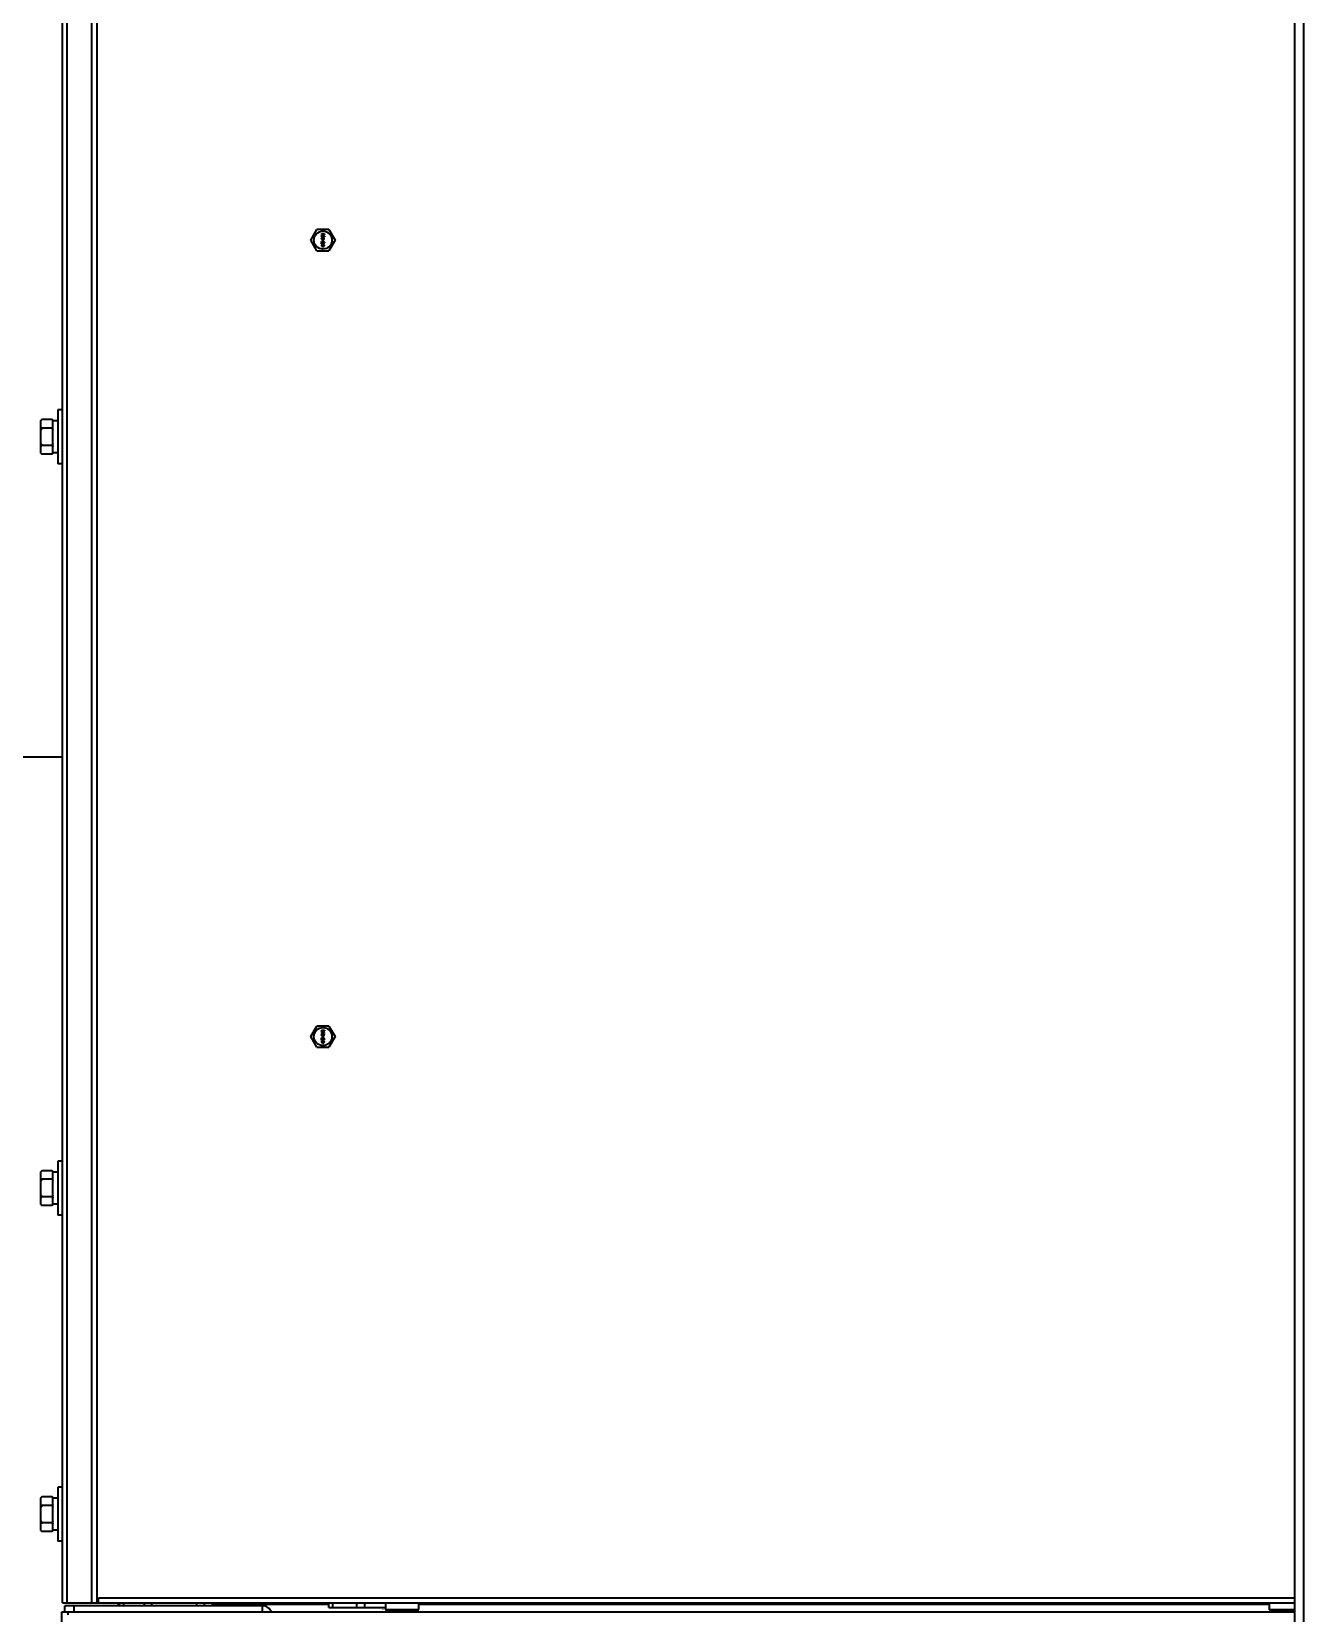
# Model space of a CAD drawing. Header units: millimetres. Extents: x 32496 to 166256, y 3504 to 23939.
# Drawn here: x 49452 to 49875, y 15305 to 15831 of the extents above; entities that cross this region are included whole.
import ezdxf

# ---------------------------------------------------------------- set-up
doc = ezdxf.new("R2010")
doc.units = ezdxf.units.MM
doc.layers.get('0').update_dxf_attribs({"lineweight": 35})

msp = doc.modelspace()

# ---------------------------------------------------------------- linework, layer by layer
at = {"linetype": 'Continuous'}
for p, q in [((49871.64, 17717.349), (49871.64, 15208.349)), ((49874.64, 17717.349), (49874.64, 15208.349)), ((49471.64, 15308.349), (49471.64, 17321.349)), ((49473.34, 17321.349), (49473.34, 15308.349)), ((49463.34, 16303.849), (49463.34, 15308.349)), ((49461.94, 15698.994), (49461.94, 15943.73)), ((49544.472, 15761.789), (49546.492, 15765.289)), ((49550.534, 15765.289), (49546.492, 15765.289)), ((49548.013, 15763.889), (49549.013, 15763.889)), ((49548.013, 15763.764), (49548.013, 15763.889)), ((49548.8, 15763.764), (49548.013, 15763.764)), ((49548.8, 15763.764), (49548.013, 15763.472)), ((49548.12, 15763.389), (49549.013, 15763.701)), ((49549.013, 15763.889), (49549.013, 15763.701)), ((49550.534, 15765.289), (49552.555, 15761.789)), ((49546.492, 15758.289), (49544.472, 15761.789)), ((49548.013, 15763.305), (49548.013, 15763.472)), ((49548.013, 15763.305), (49548.8, 15763.014)), ((49548.013, 15763.014), (49548.8, 15763.014)), ((49548.013, 15762.889), (49548.013, 15763.014)), ((49549.013, 15762.889), (49548.013, 15762.889)), ((49548.035, 15762.493), (49548.013, 15762.389)), ((49548.013, 15762.284), (49548.013, 15762.389)), ((49548.013, 15762.284), (49548.035, 15762.18)), ((49548.013, 15761.347), (49548.12, 15761.347)), ((49548.013, 15760.597), (49548.013, 15761.347)), ((49548.12, 15760.597), (49548.013, 15760.597)), ((49548.035, 15760.18), (49548.013, 15760.055)), ((49548.013, 15760.055), (49548.035, 15759.93)), ((49548.098, 15762.597), (49548.035, 15762.493)), ((49548.035, 15762.18), (49548.098, 15762.076)), ((49548.098, 15760.284), (49548.035, 15760.18)), ((49548.035, 15759.93), (49548.098, 15759.826)), ((49548.183, 15762.659), (49548.098, 15762.597)), ((49548.098, 15762.076), (49548.183, 15762.014)), ((49548.162, 15760.347), (49548.098, 15760.284)), ((49548.098, 15759.826), (49548.162, 15759.764)), ((49549.013, 15763.076), (49548.12, 15763.389)), ((49548.12, 15762.409), (49548.141, 15762.472)), ((49548.12, 15762.409), (49548.12, 15762.264)), ((49548.141, 15762.201), (49548.12, 15762.264)), ((49548.652, 15760.764), (49548.12, 15761.347)), ((49548.12, 15761.18), (49548.588, 15760.659)), ((49548.12, 15761.18), (49548.12, 15760.597)), ((49548.12, 15760.055), (49548.141, 15760.159)), ((49548.141, 15759.951), (49548.12, 15760.055)), ((49548.141, 15762.472), (49548.183, 15762.534)), ((49548.183, 15762.139), (49548.141, 15762.201)), ((49548.141, 15760.159), (49548.183, 15760.222)), ((49548.183, 15759.889), (49548.141, 15759.951)), ((49548.247, 15760.389), (49548.162, 15760.347)), ((49548.162, 15759.764), (49548.247, 15759.722)), ((49548.29, 15762.701), (49548.183, 15762.659)), ((49548.183, 15762.534), (49548.247, 15762.576)), ((49548.247, 15762.097), (49548.183, 15762.139)), ((49548.183, 15762.014), (49548.29, 15761.972)), ((49548.183, 15760.222), (49548.311, 15760.305)), ((49548.311, 15759.805), (49548.183, 15759.889)), ((49548.247, 15762.576), (49548.311, 15762.597)), ((49548.311, 15762.076), (49548.247, 15762.097)), ((49548.311, 15760.409), (49548.247, 15760.389)), ((49548.247, 15759.722), (49548.311, 15759.701)), ((49548.439, 15762.722), (49548.29, 15762.701)), ((49548.396, 15761.972), (49548.29, 15761.972)), ((49548.375, 15762.597), (49548.311, 15762.597)), ((49548.311, 15762.076), (49548.375, 15762.076)), ((49548.417, 15760.43), (49548.311, 15760.409)), ((49548.311, 15760.305), (49548.439, 15760.326)), ((49548.439, 15759.784), (49548.311, 15759.805)), ((49548.311, 15759.701), (49548.417, 15759.68)), ((49548.332, 15761.68), (49548.481, 15761.68)), ((49548.332, 15761.639), (49548.332, 15761.68)), ((49548.481, 15761.639), (49548.332, 15761.639)), ((49548.375, 15762.597), (49548.439, 15762.576)), ((49548.439, 15762.097), (49548.375, 15762.076)), ((49548.396, 15761.805), (49548.375, 15761.784)), ((49548.375, 15761.784), (49548.481, 15761.68)), ((49548.481, 15761.639), (49548.375, 15761.534)), ((49548.375, 15761.534), (49548.396, 15761.514)), ((49548.396, 15761.972), (49548.503, 15762.014)), ((49548.524, 15761.68), (49548.396, 15761.805)), ((49548.396, 15761.514), (49548.524, 15761.639)), ((49548.417, 15760.43), (49548.609, 15760.43)), ((49548.609, 15759.68), (49548.417, 15759.68)), ((49548.439, 15762.722), (49548.588, 15762.722)), ((49548.439, 15762.576), (49548.481, 15762.534)), ((49548.481, 15762.139), (49548.439, 15762.097)), ((49548.588, 15760.326), (49548.439, 15760.326)), ((49548.439, 15759.784), (49548.588, 15759.784)), ((49548.481, 15762.534), (49548.524, 15762.472)), ((49548.524, 15762.201), (49548.481, 15762.139)), ((49548.503, 15762.014), (49548.566, 15762.076)), ((49548.524, 15762.472), (49548.545, 15762.409)), ((49548.545, 15762.264), (49548.524, 15762.201)), ((49548.652, 15761.805), (49548.524, 15761.68)), ((49548.524, 15761.639), (49548.652, 15761.514)), ((49548.588, 15762.618), (49548.545, 15762.618)), ((49548.63, 15762.493), (49548.545, 15762.618)), ((49548.545, 15762.264), (49548.545, 15762.409)), ((49548.566, 15762.076), (49548.63, 15762.18)), ((49548.566, 15761.68), (49548.673, 15761.784)), ((49548.566, 15761.68), (49548.715, 15761.68)), ((49548.715, 15761.639), (49548.566, 15761.639)), ((49548.673, 15761.534), (49548.566, 15761.639)), ((49548.737, 15762.701), (49548.588, 15762.722)), ((49548.588, 15762.618), (49548.715, 15762.597)), ((49548.588, 15760.659), (49548.652, 15760.618)), ((49548.588, 15760.326), (49548.715, 15760.305)), ((49548.715, 15759.805), (49548.588, 15759.784)), ((49548.715, 15760.409), (49548.609, 15760.43)), ((49548.609, 15759.68), (49548.715, 15759.701)), ((49548.652, 15762.389), (49548.63, 15762.493)), ((49548.63, 15762.18), (49548.652, 15762.284)), ((49548.652, 15762.389), (49548.652, 15762.284)), ((49548.673, 15761.784), (49548.652, 15761.805)), ((49548.652, 15761.514), (49548.673, 15761.534)), ((49548.737, 15760.722), (49548.652, 15760.764)), ((49548.652, 15760.618), (49548.737, 15760.597)), ((49548.715, 15762.597), (49548.779, 15762.576)), ((49548.715, 15761.68), (49548.715, 15761.639)), ((49548.779, 15760.389), (49548.715, 15760.409)), ((49548.715, 15760.305), (49548.843, 15760.222)), ((49548.843, 15759.889), (49548.715, 15759.805)), ((49548.715, 15759.701), (49548.779, 15759.722)), ((49548.843, 15762.659), (49548.737, 15762.701)), ((49548.737, 15760.722), (49548.779, 15760.722)), ((49548.779, 15760.597), (49548.737, 15760.597)), ((49548.779, 15762.576), (49548.843, 15762.534)), ((49548.843, 15762.159), (49548.779, 15762.118)), ((49548.779, 15762.014), (49548.779, 15762.118)), ((49548.779, 15762.014), (49548.843, 15762.034)), ((49548.864, 15761.305), (49548.779, 15761.326)), ((49548.779, 15761.222), (49548.779, 15761.326)), ((49548.779, 15761.222), (49548.843, 15761.18)), ((49548.843, 15760.764), (49548.779, 15760.722)), ((49548.779, 15760.597), (49548.864, 15760.618)), ((49548.864, 15760.347), (49548.779, 15760.389)), ((49548.779, 15759.722), (49548.864, 15759.764)), ((49548.928, 15762.597), (49548.843, 15762.659)), ((49548.843, 15762.534), (49548.886, 15762.472)), ((49548.886, 15762.222), (49548.843, 15762.159)), ((49548.843, 15762.034), (49548.928, 15762.097)), ((49548.843, 15761.18), (49548.886, 15761.118)), ((49548.886, 15760.826), (49548.843, 15760.764)), ((49548.843, 15760.222), (49548.886, 15760.159)), ((49548.886, 15759.951), (49548.843, 15759.889)), ((49548.949, 15761.222), (49548.864, 15761.305)), ((49548.864, 15760.618), (49548.949, 15760.701)), ((49548.928, 15760.284), (49548.864, 15760.347)), ((49548.864, 15759.764), (49548.928, 15759.826)), ((49548.886, 15762.472), (49548.907, 15762.409)), ((49548.907, 15762.284), (49548.886, 15762.222)), ((49548.886, 15761.118), (49548.907, 15761.014)), ((49548.907, 15760.93), (49548.886, 15760.826)), ((49548.886, 15760.159), (49548.907, 15760.055)), ((49548.907, 15760.055), (49548.886, 15759.951)), ((49548.907, 15762.284), (49548.907, 15762.409)), ((49548.907, 15760.93), (49548.907, 15761.014)), ((49548.992, 15762.493), (49548.928, 15762.597)), ((49548.928, 15762.097), (49548.992, 15762.201)), ((49548.992, 15760.18), (49548.928, 15760.284)), ((49548.928, 15759.826), (49548.992, 15759.93)), ((49548.992, 15761.139), (49548.949, 15761.222)), ((49548.949, 15760.701), (49548.992, 15760.784)), ((49549.013, 15762.389), (49548.992, 15762.493)), ((49548.992, 15762.201), (49549.013, 15762.305)), ((49549.013, 15760.993), (49548.992, 15761.139)), ((49548.992, 15760.784), (49549.013, 15760.909)), ((49549.013, 15760.055), (49548.992, 15760.18)), ((49548.992, 15759.93), (49549.013, 15760.055)), ((49549.013, 15763.076), (49549.013, 15762.889)), ((49549.013, 15762.389), (49549.013, 15762.305)), ((49549.013, 15760.993), (49549.013, 15760.909)), ((49552.555, 15761.789), (49550.534, 15758.289)), ((49546.492, 15758.289), (49550.534, 15758.289)), ((49454.74, 15701.822), (49455.011, 15702.093)), ((49454.74, 15690.875), (49454.74, 15701.822)), ((49455.04, 15702.122), (49455.011, 15702.093)), ((49458.44, 15702.122), (49455.04, 15702.122)), ((49458.44, 15702.122), (49458.469, 15702.093)), ((49458.74, 15701.822), (49458.469, 15702.093)), ((49458.74, 15690.875), (49458.74, 15701.822)), ((49460.34, 15701.699), (49458.74, 15701.699)), ((49461.94, 15705.349), (49460.34, 15705.349)), ((49460.34, 15705.349), (49460.34, 15687.349)), ((49458.44, 15699.28), (49455.04, 15699.28)), ((49461.94, 15693.73), (49461.94, 15698.994)), ((49454.74, 15690.875), (49455.011, 15690.604)), ((49458.44, 15693.506), (49455.04, 15693.506)), ((49458.44, 15690.575), (49455.04, 15690.575)), ((49458.74, 15690.875), (49458.469, 15690.604)), ((49460.34, 15690.999), (49458.74, 15690.999)), ((49461.94, 15448.994), (49461.94, 15693.73)), ((49461.94, 15687.349), (49460.34, 15687.349)), ((49441.34, 15589.849), (49461.94, 15589.849)), ((49544.471, 15496.789), (49546.492, 15500.289)), ((49546.492, 15493.289), (49544.471, 15496.789)), ((49550.534, 15500.289), (49546.492, 15500.289)), ((49548.013, 15498.889), (49549.013, 15498.889)), ((49548.013, 15498.764), (49548.013, 15498.889)), ((49548.8, 15498.764), (49548.013, 15498.764)), ((49548.8, 15498.764), (49548.013, 15498.472)), ((49548.013, 15498.305), (49548.013, 15498.472)), ((49548.013, 15498.305), (49548.8, 15498.014)), ((49548.013, 15498.014), (49548.8, 15498.014)), ((49548.013, 15497.889), (49548.013, 15498.014)), ((49549.013, 15497.889), (49548.013, 15497.889)), ((49548.034, 15497.493), (49548.013, 15497.389)), ((49548.013, 15497.284), (49548.013, 15497.389)), ((49548.013, 15497.284), (49548.034, 15497.18)), ((49548.013, 15496.347), (49548.119, 15496.347)), ((49548.013, 15495.597), (49548.013, 15496.347)), ((49548.119, 15495.597), (49548.013, 15495.597)), ((49548.034, 15495.18), (49548.013, 15495.055)), ((49548.098, 15497.597), (49548.034, 15497.493)), ((49548.034, 15497.18), (49548.098, 15497.076)), ((49548.098, 15495.284), (49548.034, 15495.18)), ((49548.183, 15497.659), (49548.098, 15497.597)), ((49548.098, 15497.076), (49548.183, 15497.014)), ((49548.162, 15495.347), (49548.098, 15495.284)), ((49548.119, 15498.389), (49549.013, 15498.701)), ((49549.013, 15498.076), (49548.119, 15498.389)), ((49548.119, 15497.409), (49548.141, 15497.472)), ((49548.119, 15497.409), (49548.119, 15497.264)), ((49548.141, 15497.201), (49548.119, 15497.264)), ((49548.651, 15495.764), (49548.119, 15496.347)), ((49548.119, 15496.18), (49548.587, 15495.659)), ((49548.119, 15496.18), (49548.119, 15495.597)), ((49548.141, 15497.472), (49548.183, 15497.534)), ((49548.183, 15497.139), (49548.141, 15497.201)), ((49548.141, 15495.159), (49548.183, 15495.222)), ((49548.247, 15495.389), (49548.162, 15495.347)), ((49548.289, 15497.701), (49548.183, 15497.659)), ((49548.183, 15497.534), (49548.247, 15497.576)), ((49548.247, 15497.097), (49548.183, 15497.139)), ((49548.183, 15497.014), (49548.289, 15496.972)), ((49548.183, 15495.222), (49548.311, 15495.305)), ((49548.247, 15497.576), (49548.311, 15497.597)), ((49548.311, 15497.076), (49548.247, 15497.097)), ((49548.311, 15495.409), (49548.247, 15495.389)), ((49548.438, 15497.722), (49548.289, 15497.701)), ((49548.396, 15496.972), (49548.289, 15496.972)), ((49548.375, 15497.597), (49548.311, 15497.597)), ((49548.311, 15497.076), (49548.375, 15497.076)), ((49548.417, 15495.43), (49548.311, 15495.409)), ((49548.311, 15495.305), (49548.438, 15495.326)), ((49548.332, 15496.68), (49548.481, 15496.68)), ((49548.332, 15496.639), (49548.332, 15496.68)), ((49548.481, 15496.639), (49548.332, 15496.639)), ((49548.375, 15497.597), (49548.438, 15497.576)), ((49548.438, 15497.097), (49548.375, 15497.076)), ((49548.396, 15496.805), (49548.375, 15496.784)), ((49548.375, 15496.784), (49548.481, 15496.68)), ((49548.481, 15496.639), (49548.375, 15496.534)), ((49548.375, 15496.534), (49548.396, 15496.514)), ((49548.396, 15496.972), (49548.502, 15497.014)), ((49548.523, 15496.68), (49548.396, 15496.805)), ((49548.396, 15496.514), (49548.523, 15496.639)), ((49548.417, 15495.43), (49548.609, 15495.43)), ((49548.438, 15497.722), (49548.587, 15497.722)), ((49548.438, 15497.576), (49548.481, 15497.534)), ((49548.481, 15497.139), (49548.438, 15497.097)), ((49548.587, 15495.326), (49548.438, 15495.326)), ((49548.481, 15497.534), (49548.523, 15497.472)), ((49548.523, 15497.201), (49548.481, 15497.139)), ((49548.502, 15497.014), (49548.566, 15497.076)), ((49548.523, 15497.472), (49548.545, 15497.409)), ((49548.545, 15497.264), (49548.523, 15497.201)), ((49548.651, 15496.805), (49548.523, 15496.68)), ((49548.523, 15496.639), (49548.651, 15496.514)), ((49548.587, 15497.618), (49548.545, 15497.618)), ((49548.63, 15497.493), (49548.545, 15497.618)), ((49548.545, 15497.264), (49548.545, 15497.409)), ((49548.566, 15497.076), (49548.63, 15497.18)), ((49548.566, 15496.68), (49548.672, 15496.784)), ((49548.566, 15496.68), (49548.715, 15496.68)), ((49548.715, 15496.639), (49548.566, 15496.639)), ((49548.672, 15496.534), (49548.566, 15496.639)), ((49548.736, 15497.701), (49548.587, 15497.722)), ((49548.587, 15497.618), (49548.715, 15497.597)), ((49548.587, 15495.659), (49548.651, 15495.618)), ((49548.587, 15495.326), (49548.715, 15495.305)), ((49548.715, 15495.409), (49548.609, 15495.43)), ((49548.651, 15497.389), (49548.63, 15497.493)), ((49548.63, 15497.18), (49548.651, 15497.284)), ((49548.651, 15497.389), (49548.651, 15497.284)), ((49548.672, 15496.784), (49548.651, 15496.805)), ((49548.651, 15496.514), (49548.672, 15496.534)), ((49548.736, 15495.722), (49548.651, 15495.764)), ((49548.651, 15495.618), (49548.736, 15495.597)), ((49548.715, 15497.597), (49548.779, 15497.576)), ((49548.715, 15496.68), (49548.715, 15496.639)), ((49548.779, 15495.389), (49548.715, 15495.409)), ((49548.715, 15495.305), (49548.843, 15495.222)), ((49548.843, 15497.659), (49548.736, 15497.701)), ((49548.736, 15495.722), (49548.779, 15495.722)), ((49548.779, 15495.597), (49548.736, 15495.597)), ((49548.779, 15497.576), (49548.843, 15497.534)), ((49548.843, 15497.159), (49548.779, 15497.118)), ((49548.779, 15497.014), (49548.779, 15497.118)), ((49548.779, 15497.014), (49548.843, 15497.034)), ((49548.864, 15496.305), (49548.779, 15496.326)), ((49548.779, 15496.222), (49548.779, 15496.326)), ((49548.779, 15496.222), (49548.843, 15496.18)), ((49548.843, 15495.764), (49548.779, 15495.722)), ((49548.779, 15495.597), (49548.864, 15495.618)), ((49548.864, 15495.347), (49548.779, 15495.389)), ((49548.928, 15497.597), (49548.843, 15497.659)), ((49548.843, 15497.534), (49548.885, 15497.472)), ((49548.885, 15497.222), (49548.843, 15497.159)), ((49548.843, 15497.034), (49548.928, 15497.097)), ((49548.843, 15496.18), (49548.885, 15496.118)), ((49548.885, 15495.826), (49548.843, 15495.764)), ((49548.843, 15495.222), (49548.885, 15495.159)), ((49548.949, 15496.222), (49548.864, 15496.305)), ((49548.864, 15495.618), (49548.949, 15495.701)), ((49548.928, 15495.284), (49548.864, 15495.347)), ((49548.885, 15497.472), (49548.906, 15497.409)), ((49548.906, 15497.284), (49548.885, 15497.222)), ((49548.885, 15496.118), (49548.906, 15496.014)), ((49548.906, 15495.93), (49548.885, 15495.826)), ((49548.906, 15497.284), (49548.906, 15497.409)), ((49548.906, 15495.93), (49548.906, 15496.014)), ((49548.992, 15497.493), (49548.928, 15497.597)), ((49548.928, 15497.097), (49548.992, 15497.201)), ((49548.992, 15495.18), (49548.928, 15495.284)), ((49548.992, 15496.139), (49548.949, 15496.222)), ((49548.949, 15495.701), (49548.992, 15495.784)), ((49549.013, 15497.389), (49548.992, 15497.493)), ((49548.992, 15497.201), (49549.013, 15497.305)), ((49549.013, 15495.993), (49548.992, 15496.139)), ((49548.992, 15495.784), (49549.013, 15495.909)), ((49549.013, 15495.055), (49548.992, 15495.18)), ((49549.013, 15498.889), (49549.013, 15498.701)), ((49549.013, 15498.076), (49549.013, 15497.889)), ((49549.013, 15497.389), (49549.013, 15497.305)), ((49549.013, 15495.993), (49549.013, 15495.909)), ((49550.534, 15500.289), (49552.554, 15496.789)), ((49552.554, 15496.789), (49550.534, 15493.289)), ((49546.492, 15493.289), (49550.534, 15493.289)), ((49548.013, 15495.055), (49548.034, 15494.93)), ((49548.034, 15494.93), (49548.098, 15494.826)), ((49548.098, 15494.826), (49548.162, 15494.764)), ((49548.119, 15495.055), (49548.141, 15495.159)), ((49548.141, 15494.951), (49548.119, 15495.055)), ((49548.183, 15494.889), (49548.141, 15494.951)), ((49548.162, 15494.764), (49548.247, 15494.722)), ((49548.311, 15494.805), (49548.183, 15494.889)), ((49548.247, 15494.722), (49548.311, 15494.701)), ((49548.438, 15494.784), (49548.311, 15494.805)), ((49548.311, 15494.701), (49548.417, 15494.68)), ((49548.609, 15494.68), (49548.417, 15494.68)), ((49548.438, 15494.784), (49548.587, 15494.784)), ((49548.715, 15494.805), (49548.587, 15494.784)), ((49548.609, 15494.68), (49548.715, 15494.701)), ((49548.843, 15494.889), (49548.715, 15494.805)), ((49548.715, 15494.701), (49548.779, 15494.722)), ((49548.779, 15494.722), (49548.864, 15494.764)), ((49548.885, 15494.951), (49548.843, 15494.889)), ((49548.864, 15494.764), (49548.928, 15494.826)), ((49548.885, 15495.159), (49548.906, 15495.055)), ((49548.906, 15495.055), (49548.885, 15494.951)), ((49548.928, 15494.826), (49548.992, 15494.93)), ((49548.992, 15494.93), (49549.013, 15495.055)), ((49461.94, 15455.349), (49460.34, 15455.349)), ((49460.34, 15455.349), (49460.34, 15437.349)), ((49454.74, 15451.822), (49455.011, 15452.093)), ((49454.74, 15440.875), (49454.74, 15451.822)), ((49455.04, 15452.122), (49455.011, 15452.093)), ((49458.44, 15452.122), (49455.04, 15452.122)), ((49458.44, 15449.28), (49455.04, 15449.28)), ((49458.44, 15452.122), (49458.469, 15452.093)), ((49458.74, 15451.822), (49458.469, 15452.093)), ((49458.74, 15440.875), (49458.74, 15451.822)), ((49460.34, 15451.699), (49458.74, 15451.699)), ((49461.94, 15443.73), (49461.94, 15448.994)), ((49458.44, 15443.506), (49455.04, 15443.506)), ((49461.94, 15308.349), (49461.94, 15443.73)), ((49454.74, 15440.875), (49455.011, 15440.604)), ((49458.44, 15440.575), (49455.04, 15440.575)), ((49458.74, 15440.875), (49458.469, 15440.604)), ((49460.34, 15440.999), (49458.74, 15440.999)), ((49461.94, 15437.349), (49460.34, 15437.349)), ((49454.74, 15343.322), (49455.011, 15343.593)), ((49454.74, 15332.375), (49454.74, 15343.322)), ((49455.04, 15343.622), (49455.011, 15343.593)), ((49458.44, 15343.622), (49455.04, 15343.622)), ((49458.44, 15343.622), (49458.469, 15343.593)), ((49458.74, 15343.322), (49458.469, 15343.593)), ((49458.74, 15332.375), (49458.74, 15343.322)), ((49460.34, 15343.199), (49458.74, 15343.199)), ((49461.94, 15346.849), (49460.34, 15346.849)), ((49460.34, 15346.849), (49460.34, 15328.849)), ((49458.44, 15340.78), (49455.04, 15340.78)), ((49454.74, 15332.375), (49455.011, 15332.104)), ((49458.44, 15335.006), (49455.04, 15335.006)), ((49458.44, 15332.075), (49455.04, 15332.075)), ((49458.74, 15332.375), (49458.469, 15332.104)), ((49460.34, 15332.499), (49458.74, 15332.499)), ((49461.94, 15328.849), (49460.34, 15328.849)), ((49461.94, 15308.349), (49471.64, 15308.349)), ((49528.44, 15307.349), (49462.64, 15307.349)), ((49462.64, 15305.349), (49462.64, 15307.349)), ((49465.64, 15307.349), (49465.64, 15305.349)), ((49471.64, 15308.349), (49871.64, 15308.349)), ((49473.84, 15310.049), (49871.64, 15310.049)), ((49473.84, 15308.349), (49473.84, 15310.049)), ((49482.14, 15308.349), (49482.14, 15307.349)), ((49489.14, 15307.349), (49489.14, 15308.349)), ((49491.64, 15307.349), (49491.64, 15308.349)), ((49506.64, 15307.349), (49506.64, 15308.349)), ((49509.14, 15307.349), (49509.14, 15308.349)), ((49511.64, 15308.349), (49511.64, 15307.849)), ((49550.473, 15307.849), (49511.64, 15307.849)), ((49528.44, 15305.349), (49528.44, 15307.349)), ((49550.473, 15306.782), (49550.473, 15308.349)), ((49550.473, 15306.782), (49569.315, 15306.782)), ((49551.792, 15306.782), (49551.792, 15308.349)), ((49559.821, 15306.782), (49559.821, 15308.349)), ((49562.458, 15306.782), (49562.458, 15308.349)), ((49569.315, 15308.349), (49569.315, 15306.149)), ((49569.315, 15306.149), (49580.365, 15306.149)), ((49569.615, 15305.849), (49569.315, 15306.149)), ((49569.615, 15305.849), (49580.065, 15305.849)), ((49580.065, 15305.849), (49580.365, 15306.149)), ((49580.365, 15308.349), (49580.365, 15306.149)), ((49863.315, 15307.849), (49580.365, 15307.849)), ((49863.315, 15308.349), (49863.315, 15306.149)), ((49863.315, 15306.149), (49871.64, 15306.149)), ((49863.615, 15305.849), (49863.315, 15306.149)), ((49863.615, 15305.849), (49871.64, 15305.849)), ((49461.64, 15305.349), (49871.64, 15305.349)), ((49461.64, 15210.349), (49461.64, 15305.349)), ((49463.64, 15305.349), (49463.64, 15304.349))]:
    msp.add_line(p, q, dxfattribs=at)
for centre in [(49548.513, 15761.789), (49548.513, 15496.789)]:
    msp.add_circle(centre, 3, dxfattribs=at)
for centre, radius, start, end in [((49457.554, 15693.165), 3.606, 218.71028, 219.13391), ((49458.877, 15694.355), 5.386, 224.12457, 224.56524), ((49454.604, 15694.354), 5.384, 315.43477, 315.87545), ((49455.925, 15693.166), 3.607, 320.8641, 321.28972), ((49457.554, 15443.165), 3.606, 218.71028, 219.13391), ((49458.877, 15444.355), 5.386, 224.12457, 224.56524), ((49454.604, 15444.354), 5.384, 315.43477, 315.87545), ((49455.925, 15443.166), 3.607, 320.8641, 321.28972), ((49457.554, 15334.665), 3.606, 218.71028, 219.13391), ((49458.877, 15335.855), 5.386, 224.12457, 224.56524), ((49454.604, 15335.854), 5.384, 315.43477, 315.87545), ((49455.925, 15334.666), 3.607, 320.8641, 321.28972), ((49482.14, 15310.349), 3, 222.2942, 270), ((49528.44, 15304.149), 3.2, 22.14766, 90)]:
    msp.add_arc(centre, radius, start, end, dxfattribs=at)
for points, knots in [([(49455.011, 15702.093), (49454.986, 15702.069), (49454.893, 15701.973), (49454.803, 15701.874), (49454.74, 15701.797)], [0, 0, 0, 0, 0.2550625, 1, 1, 1, 1]), ([(49458.469, 15702.093), (49458.493, 15702.069), (49458.587, 15701.973), (49458.676, 15701.874), (49458.74, 15701.797)], [0, 0, 0, 0, 0.2550615, 1, 1, 1, 1]), ([(49454.74, 15699.605), (49454.763, 15699.577), (49454.858, 15699.465), (49454.96, 15699.358), (49455.04, 15699.28)], [0, 0, 0, 0, 0.2444076, 1, 1, 1, 1]), ([(49458.74, 15699.605), (49458.717, 15699.577), (49458.621, 15699.465), (49458.519, 15699.358), (49458.44, 15699.28)], [0, 0, 0, 0, 0.2444076, 1, 1, 1, 1]), ([(49455.04, 15693.506), (49455.013, 15693.479), (49454.909, 15693.371), (49454.81, 15693.259), (49454.74, 15693.171)], [0, 0, 0, 0, 0.2552115, 1, 1, 1, 1]), ([(49454.757, 15690.89), (49454.776, 15690.865), (49454.858, 15690.768), (49454.944, 15690.674), (49455.011, 15690.605)], [0, 0, 0, 0, 0.2454956, 1, 1, 1, 1]), ([(49458.44, 15693.506), (49458.467, 15693.479), (49458.571, 15693.371), (49458.67, 15693.259), (49458.74, 15693.171)], [0, 0, 0, 0, 0.2552107, 1, 1, 1, 1]), ([(49458.723, 15690.889), (49458.703, 15690.865), (49458.622, 15690.768), (49458.536, 15690.674), (49458.469, 15690.605)], [0, 0, 0, 0, 0.2454974, 1, 1, 1, 1]), ([(49455.011, 15452.093), (49454.986, 15452.069), (49454.893, 15451.973), (49454.803, 15451.874), (49454.74, 15451.797)], [0, 0, 0, 0, 0.2550625, 1, 1, 1, 1]), ([(49454.74, 15449.605), (49454.763, 15449.577), (49454.858, 15449.465), (49454.96, 15449.358), (49455.04, 15449.28)], [0, 0, 0, 0, 0.2444076, 1, 1, 1, 1]), ([(49458.74, 15449.605), (49458.717, 15449.577), (49458.621, 15449.465), (49458.519, 15449.358), (49458.44, 15449.28)], [0, 0, 0, 0, 0.2444076, 1, 1, 1, 1]), ([(49458.469, 15452.093), (49458.493, 15452.069), (49458.587, 15451.973), (49458.676, 15451.874), (49458.74, 15451.797)], [0, 0, 0, 0, 0.2550615, 1, 1, 1, 1]), ([(49455.04, 15443.506), (49455.013, 15443.479), (49454.909, 15443.371), (49454.81, 15443.259), (49454.74, 15443.171)], [0, 0, 0, 0, 0.2552115, 1, 1, 1, 1]), ([(49458.44, 15443.506), (49458.467, 15443.479), (49458.571, 15443.371), (49458.67, 15443.259), (49458.74, 15443.171)], [0, 0, 0, 0, 0.2552107, 1, 1, 1, 1]), ([(49454.757, 15440.89), (49454.776, 15440.865), (49454.858, 15440.768), (49454.944, 15440.674), (49455.011, 15440.605)], [0, 0, 0, 0, 0.2454956, 1, 1, 1, 1]), ([(49458.723, 15440.889), (49458.703, 15440.865), (49458.622, 15440.768), (49458.536, 15440.674), (49458.469, 15440.605)], [0, 0, 0, 0, 0.2454974, 1, 1, 1, 1]), ([(49455.011, 15343.593), (49454.986, 15343.569), (49454.893, 15343.473), (49454.803, 15343.374), (49454.74, 15343.297)], [0, 0, 0, 0, 0.2550625, 1, 1, 1, 1]), ([(49458.469, 15343.593), (49458.493, 15343.569), (49458.587, 15343.473), (49458.676, 15343.374), (49458.74, 15343.297)], [0, 0, 0, 0, 0.2550615, 1, 1, 1, 1]), ([(49454.74, 15341.105), (49454.763, 15341.077), (49454.858, 15340.965), (49454.96, 15340.858), (49455.04, 15340.78)], [0, 0, 0, 0, 0.2444076, 1, 1, 1, 1]), ([(49458.74, 15341.105), (49458.717, 15341.077), (49458.621, 15340.965), (49458.519, 15340.858), (49458.44, 15340.78)], [0, 0, 0, 0, 0.2444076, 1, 1, 1, 1]), ([(49455.04, 15335.006), (49455.013, 15334.979), (49454.909, 15334.871), (49454.81, 15334.759), (49454.74, 15334.671)], [0, 0, 0, 0, 0.2552115, 1, 1, 1, 1]), ([(49454.757, 15332.39), (49454.776, 15332.365), (49454.858, 15332.268), (49454.944, 15332.174), (49455.011, 15332.105)], [0, 0, 0, 0, 0.2454956, 1, 1, 1, 1]), ([(49458.44, 15335.006), (49458.467, 15334.979), (49458.571, 15334.871), (49458.67, 15334.759), (49458.74, 15334.671)], [0, 0, 0, 0, 0.2552107, 1, 1, 1, 1]), ([(49458.723, 15332.389), (49458.703, 15332.365), (49458.622, 15332.268), (49458.536, 15332.174), (49458.469, 15332.105)], [0, 0, 0, 0, 0.2454974, 1, 1, 1, 1]), ([(49553.936, 15306.673), (49553.934, 15306.674), (49553.928, 15306.679), (49553.934, 15306.684), (49553.936, 15306.685)], [0, 0, 0, 0, 0.5007346, 1, 1, 1, 1]), ([(49568.344, 15306.171), (49568.346, 15306.173), (49568.352, 15306.177), (49568.346, 15306.182), (49568.344, 15306.184)], [0, 0, 0, 0, 0.5006414, 1, 1, 1, 1])]:
    msp.add_open_spline(points, degree=3, knots=knots, dxfattribs=at)
for points in [[(49455.04, 15699.28), (49454.932, 15699.064), (49454.831, 15698.844), (49454.74, 15698.62)], [(49458.44, 15699.28), (49458.548, 15699.064), (49458.649, 15698.844), (49458.74, 15698.62)], [(49454.74, 15694.166), (49454.831, 15693.942), (49454.932, 15693.722), (49455.04, 15693.506)], [(49458.74, 15694.166), (49458.649, 15693.942), (49458.548, 15693.722), (49458.44, 15693.506)], [(49455.04, 15449.28), (49454.932, 15449.064), (49454.831, 15448.844), (49454.74, 15448.62)], [(49458.44, 15449.28), (49458.548, 15449.064), (49458.649, 15448.844), (49458.74, 15448.62)], [(49454.74, 15444.166), (49454.831, 15443.942), (49454.932, 15443.722), (49455.04, 15443.506)], [(49458.74, 15444.166), (49458.649, 15443.942), (49458.548, 15443.722), (49458.44, 15443.506)], [(49455.04, 15340.78), (49454.932, 15340.564), (49454.831, 15340.344), (49454.74, 15340.12)], [(49458.44, 15340.78), (49458.548, 15340.564), (49458.649, 15340.344), (49458.74, 15340.12)], [(49454.74, 15335.666), (49454.831, 15335.442), (49454.932, 15335.222), (49455.04, 15335.006)], [(49458.74, 15335.666), (49458.649, 15335.442), (49458.548, 15335.222), (49458.44, 15335.006)]]:
    msp.add_open_spline(points, degree=3, dxfattribs=at)

doc.saveas('drawing.dxf')
